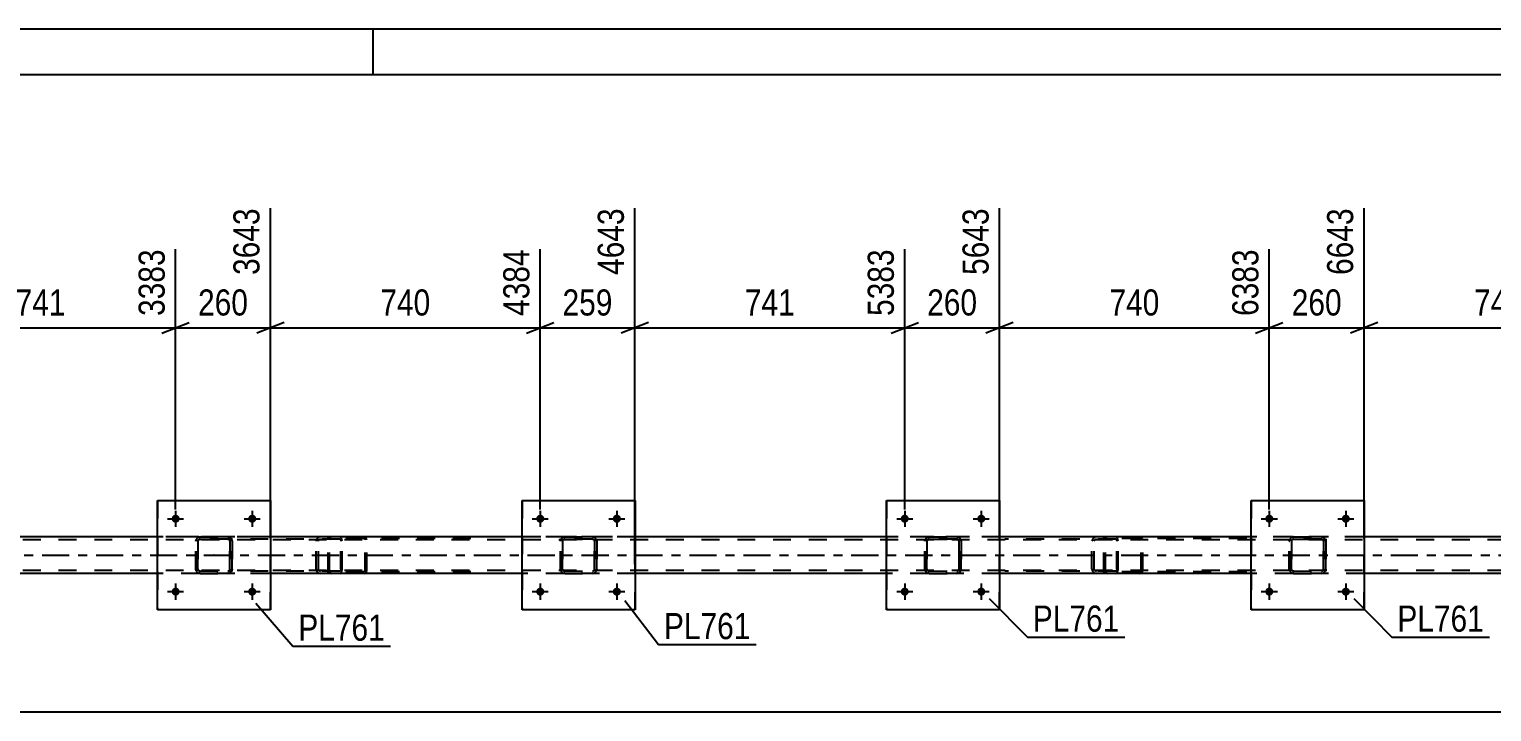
# Model space of a CAD drawing. Header units: millimetres. Extents: x 0 to 841, y 0 to 594.
# Drawn here: x 173.3 to 333.7, y 519.1 to 594 of the extents above; entities that cross this region are included whole.
import ezdxf

# ---------------------------------------------------------------- set-up
doc = ezdxf.new("R2010")
doc.units = ezdxf.units.MM
doc.linetypes.add('DXK_LINE_DOT2', pattern=[3.9198, 1.9599, -1.9599])
doc.linetypes.add('DXK_LINE_DOT3', pattern=[5.9187, 2.979, -0.9799, 0.9799, -0.9799])
doc.styles.add('Arial Narrow', font='ARIALN.TTF', dxfattribs={"height": 0.2})

# ---------------------------------------------------------------- blocks, each defined once
blk = doc.blocks.new('Unknown-318889209-1133')
at = {"color": 5, "linetype": 'Continuous'}
for p, q in [((841, 594), (0, 594)), ((211, 589), (211, 594)), ((836, 589), (5, 589))]:
    blk.add_line(p, q, dxfattribs=at)
blk = doc.blocks.new('Part-318889209-5167 - 4978')
at = {"color": 2, "linetype": 'Continuous'}
for p, q in [((187.32, 530.31), (187.32, 542.31)), ((187.32, 542.31), (187.32, 542.31)), ((187.32, 542.31), (199.72, 542.31)), ((199.72, 542.31), (199.72, 530.31)), ((187.32, 530.31), (187.32, 530.31)), ((199.72, 530.31), (187.32, 530.31))]:
    blk.add_line(p, q, dxfattribs=at)
at = {"color": 7, "linetype": 'DXK_LINE_DOT2'}
for p, q in [((187.32, 542.31), (187.32, 530.31)), ((187.32, 542.31), (187.32, 542.31)), ((199.72, 530.31), (199.72, 542.31)), ((187.32, 530.31), (187.32, 530.31))]:
    blk.add_line(p, q, dxfattribs=at)
blk = doc.blocks.new('Bolt-318889209-5128 - 4978')
at = {"linetype": 'Continuous'}
for points in [[(188.88, 532.31), (188.89, 532.4), (188.92, 532.49), (188.97, 532.57), (189.03, 532.64), (189.1, 532.69), (189.19, 532.73), (189.28, 532.75), (189.37, 532.75), (189.46, 532.73), (189.54, 532.69), (189.62, 532.64), (189.68, 532.57), (189.73, 532.49), (189.75, 532.4), (189.76, 532.31), (189.75, 532.22), (189.73, 532.13), (189.68, 532.05), (189.62, 531.98), (189.54, 531.93), (189.46, 531.89), (189.37, 531.87), (189.28, 531.87), (189.19, 531.89), (189.1, 531.93), (189.03, 531.98), (188.97, 532.05), (188.92, 532.13), (188.89, 532.22)], [(197.28, 532.31), (197.29, 532.4), (197.32, 532.49), (197.37, 532.57), (197.43, 532.64), (197.5, 532.69), (197.59, 532.73), (197.68, 532.75), (197.77, 532.75), (197.86, 532.73), (197.94, 532.69), (198.02, 532.64), (198.08, 532.57), (198.13, 532.49), (198.15, 532.4), (198.16, 532.31), (198.15, 532.22), (198.13, 532.13), (198.08, 532.05), (198.02, 531.98), (197.94, 531.93), (197.86, 531.89), (197.77, 531.87), (197.68, 531.87), (197.59, 531.89), (197.5, 531.93), (197.43, 531.98), (197.37, 532.05), (197.32, 532.13), (197.29, 532.22)]]:
    blk.add_hatch(color=1, dxfattribs=at).paths.add_polyline_path(points)
at = {"color": 1, "linetype": 'Continuous'}
for p, q in [((189.32, 533.19), (189.32, 531.43)), ((197.72, 533.19), (197.72, 531.43)), ((188.44, 532.31), (190.2, 532.31)), ((196.84, 532.31), (198.6, 532.31))]:
    blk.add_line(p, q, dxfattribs=at)
blk = doc.blocks.new('Part-318889209-5000 - 4978')
at = {"color": 7, "linetype": 'DXK_LINE_DOT2'}
for p, q in [((206.07, 538.11), (206.04, 537.99)), ((206.04, 534.63), (206.04, 537.99)), ((206.21, 537.99), (206.23, 538.05)), ((206.21, 534.63), (206.21, 537.99)), ((206.23, 538.05), (206.26, 538.1)), ((206.38, 538.31), (206.25, 538.28)), ((206.26, 538.1), (206.32, 538.14)), ((206.32, 538.14), (206.38, 538.15)), ((221.71, 538.31), (206.38, 538.31)), ((221.71, 538.15), (206.38, 538.15)), ((210.09, 538.28), (209.96, 538.31)), ((209.96, 538.15), (210.03, 538.14)), ((210.03, 538.14), (210.05, 538.12)), ((210.05, 538.12), (210.08, 538.1)), ((210.08, 538.1), (210.12, 538.05)), ((210.12, 538.05), (210.13, 537.99)), ((210.13, 534.63), (210.13, 537.99)), ((210.3, 537.99), (210.27, 538.11)), ((210.3, 534.63), (210.3, 537.99)), ((206.04, 534.63), (206.07, 534.51)), ((206.23, 534.57), (206.21, 534.63)), ((206.26, 534.52), (206.23, 534.57)), ((206.26, 534.52), (206.3, 534.5)), ((206.3, 534.5), (206.32, 534.48)), ((206.32, 534.48), (206.38, 534.47)), ((221.71, 534.47), (206.38, 534.47)), ((210.03, 534.48), (209.96, 534.47)), ((210.08, 534.52), (210.03, 534.48)), ((210.12, 534.57), (210.08, 534.52)), ((210.13, 534.63), (210.12, 534.57)), ((210.27, 534.51), (210.3, 534.63)), ((206.25, 534.33), (206.38, 534.31)), ((221.71, 534.31), (206.38, 534.31)), ((209.96, 534.31), (210.09, 534.33))]:
    blk.add_line(p, q, dxfattribs=at)
for centre, start, end in [((206.37, 537.97), 110.7583, 155.68), ((209.97, 537.97), 24.32, 69.2417), ((206.37, 534.64), 204.32, 249.2417), ((209.97, 534.64), 290.7583, 335.68)]:
    blk.add_arc(centre, 0.331, start, end, dxfattribs=at)
blk = doc.blocks.new('Part-318889209-5011 - 4978')
at = {"color": 7, "linetype": 'DXK_LINE_DOT2'}
for p, q in [((291.2, 538.11), (291.18, 537.99)), ((291.18, 534.63), (291.18, 537.99)), ((291.35, 537.99), (291.36, 538.05)), ((291.35, 534.63), (291.35, 537.99)), ((291.36, 538.05), (291.4, 538.1)), ((291.52, 538.31), (291.39, 538.28)), ((291.4, 538.1), (291.45, 538.14)), ((291.45, 538.14), (291.52, 538.15)), ((306.85, 538.31), (291.52, 538.31)), ((306.85, 538.15), (291.52, 538.15)), ((295.22, 538.28), (295.09, 538.31)), ((295.09, 538.15), (295.16, 538.14)), ((295.16, 538.14), (295.18, 538.12)), ((295.18, 538.12), (295.21, 538.1)), ((295.21, 538.1), (295.25, 538.05)), ((295.25, 538.05), (295.26, 537.99)), ((295.26, 534.63), (295.26, 537.99)), ((295.43, 537.99), (295.41, 538.11)), ((295.43, 534.63), (295.43, 537.99)), ((291.18, 534.63), (291.2, 534.51)), ((291.36, 534.57), (291.35, 534.63)), ((291.4, 534.52), (291.36, 534.57)), ((291.4, 534.52), (291.43, 534.5)), ((291.43, 534.5), (291.45, 534.48)), ((291.45, 534.48), (291.52, 534.47)), ((306.85, 534.47), (291.52, 534.47)), ((295.16, 534.48), (295.09, 534.47)), ((295.21, 534.52), (295.16, 534.48)), ((295.25, 534.57), (295.21, 534.52)), ((295.26, 534.63), (295.25, 534.57)), ((295.41, 534.51), (295.43, 534.63)), ((291.39, 534.33), (291.52, 534.31)), ((306.85, 534.31), (291.52, 534.31)), ((295.09, 534.31), (295.22, 534.33))]:
    blk.add_line(p, q, dxfattribs=at)
for centre, start, end in [((291.51, 537.97), 110.7583, 155.68), ((295.11, 537.97), 24.32, 69.2417), ((291.51, 534.64), 204.32, 249.2417), ((295.11, 534.64), 290.7583, 335.68)]:
    blk.add_arc(centre, 0.331, start, end, dxfattribs=at)
blk = doc.blocks.new('Part-318889209-5012 - 4978')
at = {"color": 7, "linetype": 'DXK_LINE_DOT2'}
for p, q in [((292.45, 538.31), (280.3, 538.31)), ((292.45, 538.07), (280.3, 538.07)), ((289.88, 537.91), (289.86, 537.83)), ((289.86, 534.79), (289.86, 537.83)), ((289.9, 538.01), (289.88, 537.91)), ((290.11, 537.83), (290.13, 537.92)), ((290.11, 534.79), (290.11, 537.83)), ((290.13, 537.92), (290.19, 538)), ((290.36, 538.31), (290.17, 538.27)), ((290.19, 538), (290.27, 538.05)), ((290.27, 538.05), (290.36, 538.07)), ((291.18, 538.07), (291.18, 538.31)), ((292.56, 538.27), (292.45, 538.31)), ((292.45, 538.07), (292.51, 538.05)), ((292.51, 538.05), (292.55, 538)), ((292.55, 538), (292.58, 537.92)), ((292.65, 538.17), (292.56, 538.27)), ((292.58, 537.92), (292.59, 537.83)), ((292.59, 534.79), (292.59, 537.83)), ((292.7, 538.01), (292.65, 538.17)), ((292.73, 537.83), (292.7, 538.01)), ((292.73, 534.79), (292.73, 537.83)), ((292.45, 534.55), (280.3, 534.55)), ((289.86, 534.79), (289.88, 534.7)), ((289.88, 534.7), (289.9, 534.6)), ((290.13, 534.7), (290.11, 534.79)), ((290.19, 534.62), (290.13, 534.7)), ((290.27, 534.57), (290.19, 534.62)), ((290.36, 534.55), (290.27, 534.57)), ((291.18, 534.31), (291.18, 534.55)), ((292.51, 534.57), (292.45, 534.55)), ((292.55, 534.62), (292.51, 534.57)), ((292.58, 534.7), (292.55, 534.62)), ((292.56, 534.34), (292.65, 534.45)), ((292.59, 534.79), (292.58, 534.7)), ((292.65, 534.45), (292.66, 534.48)), ((292.66, 534.48), (292.7, 534.6)), ((292.7, 534.6), (292.73, 534.79)), ((292.45, 534.31), (280.3, 534.31)), ((290.17, 534.34), (290.36, 534.31)), ((292.45, 534.31), (292.56, 534.34))]:
    blk.add_line(p, q, dxfattribs=at)
for centre, start, end in [((290.35, 537.81), 111.1941, 156.1506), ((290.35, 534.8), 203.8494, 248.8059)]:
    blk.add_arc(centre, 0.492, start, end, dxfattribs=at)
blk = doc.blocks.new('Bolt-318889209-5129 - 4978')
at = {"linetype": 'Continuous'}
for points in [[(228.89, 540.31), (228.9, 540.4), (228.93, 540.49), (228.97, 540.57), (229.04, 540.64), (229.11, 540.69), (229.19, 540.73), (229.28, 540.75), (229.38, 540.75), (229.47, 540.73), (229.55, 540.69), (229.62, 540.64), (229.69, 540.57), (229.73, 540.49), (229.76, 540.4), (229.77, 540.31), (229.76, 540.22), (229.73, 540.13), (229.69, 540.05), (229.62, 539.98), (229.55, 539.93), (229.47, 539.89), (229.38, 539.87), (229.28, 539.87), (229.19, 539.89), (229.11, 539.93), (229.04, 539.98), (228.97, 540.05), (228.93, 540.13), (228.9, 540.22)], [(237.29, 540.31), (237.3, 540.4), (237.33, 540.49), (237.37, 540.57), (237.44, 540.64), (237.51, 540.69), (237.59, 540.73), (237.68, 540.75), (237.78, 540.75), (237.87, 540.73), (237.95, 540.69), (238.02, 540.64), (238.09, 540.57), (238.13, 540.49), (238.16, 540.4), (238.17, 540.31), (238.16, 540.22), (238.13, 540.13), (238.09, 540.05), (238.02, 539.98), (237.95, 539.93), (237.87, 539.89), (237.78, 539.87), (237.68, 539.87), (237.59, 539.89), (237.51, 539.93), (237.44, 539.98), (237.37, 540.05), (237.33, 540.13), (237.3, 540.22)]]:
    blk.add_hatch(color=1, dxfattribs=at).paths.add_polyline_path(points)
at = {"color": 1, "linetype": 'Continuous'}
for p, q in [((229.33, 541.19), (229.33, 539.43)), ((237.73, 541.19), (237.73, 539.43)), ((228.45, 540.31), (230.21, 540.31)), ((236.85, 540.31), (238.61, 540.31))]:
    blk.add_line(p, q, dxfattribs=at)
blk = doc.blocks.new('Part-318889209-5013 - 4978')
at = {"color": 7, "linetype": 'DXK_LINE_DOT2'}
for p, q in [((207.32, 538.31), (195.16, 538.31)), ((207.32, 538.07), (195.16, 538.07)), ((204.74, 537.91), (204.73, 537.83)), ((204.73, 534.79), (204.73, 537.83)), ((204.76, 538.01), (204.74, 537.91)), ((204.98, 537.83), (205, 537.92)), ((204.98, 534.79), (204.98, 537.83)), ((205, 537.92), (205.05, 538)), ((205.23, 538.31), (205.04, 538.27)), ((205.05, 538), (205.13, 538.05)), ((205.13, 538.05), (205.23, 538.07)), ((206.04, 538.07), (206.04, 538.31)), ((207.42, 538.27), (207.32, 538.31)), ((207.32, 538.07), (207.37, 538.05)), ((207.37, 538.05), (207.42, 538)), ((207.51, 538.17), (207.42, 538.27)), ((207.42, 538), (207.45, 537.92)), ((207.45, 537.92), (207.46, 537.83)), ((207.46, 534.79), (207.46, 537.83)), ((207.57, 538.01), (207.51, 538.17)), ((207.59, 537.83), (207.57, 538.01)), ((207.59, 534.79), (207.59, 537.83)), ((207.32, 534.55), (195.16, 534.55)), ((204.73, 534.79), (204.74, 534.7)), ((204.74, 534.7), (204.76, 534.6)), ((205, 534.7), (204.98, 534.79)), ((205.05, 534.62), (205, 534.7)), ((205.13, 534.57), (205.05, 534.62)), ((205.23, 534.55), (205.13, 534.57)), ((206.04, 534.31), (206.04, 534.55)), ((207.37, 534.57), (207.32, 534.55)), ((207.42, 534.62), (207.37, 534.57)), ((207.45, 534.7), (207.42, 534.62)), ((207.42, 534.34), (207.51, 534.45)), ((207.46, 534.79), (207.45, 534.7)), ((207.51, 534.45), (207.57, 534.6)), ((207.57, 534.6), (207.59, 534.79)), ((207.32, 534.31), (195.16, 534.31)), ((205.04, 534.34), (205.23, 534.31)), ((207.32, 534.31), (207.42, 534.34))]:
    blk.add_line(p, q, dxfattribs=at)
for centre, start, end in [((205.21, 537.81), 111.1941, 156.1506), ((205.21, 534.8), 203.8494, 248.8059)]:
    blk.add_arc(centre, 0.492, start, end, dxfattribs=at)
blk = doc.blocks.new('Bolt-318889209-5130 - 4978')
at = {"linetype": 'Continuous'}
for points in [[(228.89, 532.31), (228.9, 532.4), (228.93, 532.49), (228.97, 532.57), (229.04, 532.64), (229.11, 532.69), (229.19, 532.73), (229.28, 532.75), (229.38, 532.75), (229.47, 532.73), (229.55, 532.69), (229.62, 532.64), (229.69, 532.57), (229.73, 532.49), (229.76, 532.4), (229.77, 532.31), (229.76, 532.22), (229.73, 532.13), (229.69, 532.05), (229.62, 531.98), (229.55, 531.93), (229.47, 531.89), (229.38, 531.87), (229.28, 531.87), (229.19, 531.89), (229.11, 531.93), (229.04, 531.98), (228.97, 532.05), (228.93, 532.13), (228.9, 532.22)], [(237.29, 532.31), (237.3, 532.4), (237.33, 532.49), (237.37, 532.57), (237.44, 532.64), (237.51, 532.69), (237.59, 532.73), (237.68, 532.75), (237.78, 532.75), (237.87, 532.73), (237.95, 532.69), (238.02, 532.64), (238.09, 532.57), (238.13, 532.49), (238.16, 532.4), (238.17, 532.31), (238.16, 532.22), (238.13, 532.13), (238.09, 532.05), (238.02, 531.98), (237.95, 531.93), (237.87, 531.89), (237.78, 531.87), (237.68, 531.87), (237.59, 531.89), (237.51, 531.93), (237.44, 531.98), (237.37, 532.05), (237.33, 532.13), (237.3, 532.22)]]:
    blk.add_hatch(color=1, dxfattribs=at).paths.add_polyline_path(points)
at = {"color": 1, "linetype": 'Continuous'}
for p, q in [((229.33, 533.19), (229.33, 531.43)), ((237.73, 533.19), (237.73, 531.43)), ((228.45, 532.31), (230.21, 532.31)), ((236.85, 532.31), (238.61, 532.31))]:
    blk.add_line(p, q, dxfattribs=at)
blk = doc.blocks.new('Part-318889209-5025 - 4978')
at = {"color": 7, "linetype": 'DXK_LINE_DOT2'}
for p, q in [((774.25, 537.99), (97.73, 537.99)), ((774.25, 538.31), (107.33, 538.31)), ((199.72, 538.31), (187.32, 538.31)), ((239.73, 538.31), (227.33, 538.31)), ((279.72, 538.31), (267.32, 538.31)), ((319.72, 538.31), (307.32, 538.31)), ((774.25, 534.63), (97.73, 534.63)), ((199.72, 534.31), (187.32, 534.31)), ((239.73, 534.31), (227.33, 534.31)), ((279.72, 534.31), (267.32, 534.31)), ((319.72, 534.31), (307.32, 534.31))]:
    blk.add_line(p, q, dxfattribs=at)
at = {"color": 2, "linetype": 'Continuous'}
for p, q in [((187.32, 538.31), (159.72, 538.31)), ((227.33, 538.31), (199.72, 538.31)), ((267.32, 538.31), (239.73, 538.31)), ((307.32, 538.31), (279.72, 538.31)), ((347.32, 538.31), (319.72, 538.31)), ((187.32, 534.31), (159.72, 534.31)), ((227.33, 534.31), (199.72, 534.31)), ((267.32, 534.31), (239.73, 534.31)), ((307.32, 534.31), (279.72, 534.31)), ((347.32, 534.31), (319.72, 534.31))]:
    blk.add_line(p, q, dxfattribs=at)
at = {"color": 7, "linetype": 'DXK_LINE_DOT3'}
blk.add_line((97.73, 536.31), (774.25, 536.31), dxfattribs=at)
blk = doc.blocks.new('Bolt-318889209-5132 - 4978')
at = {"linetype": 'Continuous'}
for points in [[(268.88, 532.31), (268.89, 532.4), (268.92, 532.49), (268.96, 532.57), (269.02, 532.64), (269.1, 532.69), (269.18, 532.73), (269.27, 532.75), (269.36, 532.75), (269.45, 532.73), (269.54, 532.69), (269.61, 532.64), (269.67, 532.57), (269.72, 532.49), (269.75, 532.4), (269.76, 532.31), (269.75, 532.22), (269.72, 532.13), (269.67, 532.05), (269.61, 531.98), (269.54, 531.93), (269.45, 531.89), (269.36, 531.87), (269.27, 531.87), (269.18, 531.89), (269.1, 531.93), (269.02, 531.98), (268.96, 532.05), (268.92, 532.13), (268.89, 532.22)], [(277.28, 532.31), (277.29, 532.4), (277.32, 532.49), (277.36, 532.57), (277.42, 532.64), (277.5, 532.69), (277.58, 532.73), (277.67, 532.75), (277.76, 532.75), (277.85, 532.73), (277.94, 532.69), (278.01, 532.64), (278.07, 532.57), (278.12, 532.49), (278.15, 532.4), (278.16, 532.31), (278.15, 532.22), (278.12, 532.13), (278.07, 532.05), (278.01, 531.98), (277.94, 531.93), (277.85, 531.89), (277.76, 531.87), (277.67, 531.87), (277.58, 531.89), (277.5, 531.93), (277.42, 531.98), (277.36, 532.05), (277.32, 532.13), (277.29, 532.22)]]:
    blk.add_hatch(color=1, dxfattribs=at).paths.add_polyline_path(points)
at = {"color": 1, "linetype": 'Continuous'}
for p, q in [((269.32, 533.19), (269.32, 531.43)), ((277.72, 533.19), (277.72, 531.43)), ((268.44, 532.31), (270.2, 532.31)), ((276.84, 532.31), (278.6, 532.31))]:
    blk.add_line(p, q, dxfattribs=at)
blk = doc.blocks.new('Bolt-318889209-5127 - 4978')
at = {"linetype": 'Continuous'}
for points in [[(188.88, 540.31), (188.89, 540.4), (188.92, 540.49), (188.97, 540.57), (189.03, 540.64), (189.1, 540.69), (189.19, 540.73), (189.28, 540.75), (189.37, 540.75), (189.46, 540.73), (189.54, 540.69), (189.62, 540.64), (189.68, 540.57), (189.73, 540.49), (189.75, 540.4), (189.76, 540.31), (189.75, 540.22), (189.73, 540.13), (189.68, 540.05), (189.62, 539.98), (189.54, 539.93), (189.46, 539.89), (189.37, 539.87), (189.28, 539.87), (189.19, 539.89), (189.1, 539.93), (189.03, 539.98), (188.97, 540.05), (188.92, 540.13), (188.89, 540.22)], [(197.28, 540.31), (197.29, 540.4), (197.32, 540.49), (197.37, 540.57), (197.43, 540.64), (197.5, 540.69), (197.59, 540.73), (197.68, 540.75), (197.77, 540.75), (197.86, 540.73), (197.94, 540.69), (198.02, 540.64), (198.08, 540.57), (198.13, 540.49), (198.15, 540.4), (198.16, 540.31), (198.15, 540.22), (198.13, 540.13), (198.08, 540.05), (198.02, 539.98), (197.94, 539.93), (197.86, 539.89), (197.77, 539.87), (197.68, 539.87), (197.59, 539.89), (197.5, 539.93), (197.43, 539.98), (197.37, 540.05), (197.32, 540.13), (197.29, 540.22)]]:
    blk.add_hatch(color=1, dxfattribs=at).paths.add_polyline_path(points)
at = {"color": 1, "linetype": 'Continuous'}
for p, q in [((189.32, 541.19), (189.32, 539.43)), ((197.72, 541.19), (197.72, 539.43)), ((188.44, 540.31), (190.2, 540.31)), ((196.84, 540.31), (198.6, 540.31))]:
    blk.add_line(p, q, dxfattribs=at)
blk = doc.blocks.new('Bolt-318889209-5131 - 4978')
at = {"linetype": 'Continuous'}
for points in [[(268.88, 540.31), (268.89, 540.4), (268.92, 540.49), (268.96, 540.57), (269.02, 540.64), (269.1, 540.69), (269.18, 540.73), (269.27, 540.75), (269.36, 540.75), (269.45, 540.73), (269.54, 540.69), (269.61, 540.64), (269.67, 540.57), (269.72, 540.49), (269.75, 540.4), (269.76, 540.31), (269.75, 540.22), (269.72, 540.13), (269.67, 540.05), (269.61, 539.98), (269.54, 539.93), (269.45, 539.89), (269.36, 539.87), (269.27, 539.87), (269.18, 539.89), (269.1, 539.93), (269.02, 539.98), (268.96, 540.05), (268.92, 540.13), (268.89, 540.22)], [(277.28, 540.31), (277.29, 540.4), (277.32, 540.49), (277.36, 540.57), (277.42, 540.64), (277.5, 540.69), (277.58, 540.73), (277.67, 540.75), (277.76, 540.75), (277.85, 540.73), (277.94, 540.69), (278.01, 540.64), (278.07, 540.57), (278.12, 540.49), (278.15, 540.4), (278.16, 540.31), (278.15, 540.22), (278.12, 540.13), (278.07, 540.05), (278.01, 539.98), (277.94, 539.93), (277.85, 539.89), (277.76, 539.87), (277.67, 539.87), (277.58, 539.89), (277.5, 539.93), (277.42, 539.98), (277.36, 540.05), (277.32, 540.13), (277.29, 540.22)]]:
    blk.add_hatch(color=1, dxfattribs=at).paths.add_polyline_path(points)
at = {"color": 1, "linetype": 'Continuous'}
for p, q in [((269.32, 541.19), (269.32, 539.43)), ((277.72, 541.19), (277.72, 539.43)), ((268.44, 540.31), (270.2, 540.31)), ((276.84, 540.31), (278.6, 540.31))]:
    blk.add_line(p, q, dxfattribs=at)
blk = doc.blocks.new('Part-318889209-5168 - 4978')
at = {"color": 7, "linetype": 'DXK_LINE_DOT2'}
for p, q in [((191.52, 537.83), (191.56, 538.01)), ((191.56, 538.01), (191.52, 537.83)), ((191.52, 534.79), (191.52, 537.83)), ((191.52, 537.83), (191.52, 537.83)), ((191.52, 534.79), (191.52, 537.83)), ((191.76, 537.83), (191.78, 537.92)), ((191.78, 537.92), (191.76, 537.83)), ((191.76, 534.79), (191.76, 537.83)), ((191.76, 537.83), (191.76, 537.83)), ((191.76, 537.83), (191.76, 534.79)), ((191.78, 537.92), (191.83, 538)), ((191.83, 538), (191.78, 537.92)), ((191.82, 538.27), (192, 538.31)), ((192, 538.31), (191.82, 538.27)), ((191.83, 538), (191.91, 538.05)), ((191.91, 538.05), (191.83, 538)), ((191.91, 538.05), (192, 538.07)), ((192, 538.07), (191.91, 538.05)), ((192, 538.31), (195.04, 538.31)), ((192, 538.31), (192, 538.31)), ((192, 538.31), (195.04, 538.31)), ((192, 538.07), (195.04, 538.07)), ((192, 538.07), (192, 538.07)), ((195.04, 538.07), (192, 538.07)), ((195.04, 538.31), (195.04, 538.31)), ((195.04, 538.31), (195.22, 538.27)), ((195.23, 538.27), (195.04, 538.31)), ((195.04, 538.07), (195.04, 538.07)), ((195.04, 538.07), (195.14, 538.05)), ((195.13, 538.05), (195.04, 538.07)), ((195.13, 538.05), (195.14, 538.05)), ((195.21, 538), (195.13, 538.05)), ((195.14, 538.05), (195.21, 538)), ((195.21, 538), (195.27, 537.92)), ((195.26, 537.92), (195.21, 538)), ((195.28, 537.83), (195.26, 537.92)), ((195.27, 537.92), (195.28, 537.83)), ((195.28, 534.79), (195.28, 537.83)), ((195.28, 537.83), (195.28, 537.83)), ((195.28, 537.83), (195.28, 534.79)), ((195.48, 538.01), (195.52, 537.83)), ((195.52, 537.83), (195.49, 538.01)), ((195.52, 534.79), (195.52, 537.83)), ((195.52, 537.83), (195.52, 537.83)), ((195.52, 537.83), (195.52, 534.79)), ((191.52, 534.79), (191.52, 534.79)), ((191.56, 534.6), (191.52, 534.79)), ((191.52, 534.79), (191.56, 534.6)), ((191.76, 534.79), (191.76, 534.79)), ((191.78, 534.7), (191.76, 534.79)), ((191.76, 534.79), (191.78, 534.7)), ((191.83, 534.62), (191.78, 534.7)), ((191.78, 534.7), (191.83, 534.62)), ((191.91, 534.57), (191.83, 534.62)), ((191.83, 534.62), (191.91, 534.57)), ((192, 534.55), (191.91, 534.57)), ((191.91, 534.57), (192, 534.55)), ((192, 534.55), (195.04, 534.55)), ((192, 534.55), (192, 534.55)), ((192, 534.55), (195.04, 534.55)), ((195.14, 534.57), (195.04, 534.55)), ((195.04, 534.55), (195.13, 534.57)), ((195.04, 534.55), (195.04, 534.55)), ((195.13, 534.57), (195.21, 534.62)), ((195.21, 534.62), (195.14, 534.57)), ((195.27, 534.7), (195.21, 534.62)), ((195.21, 534.62), (195.26, 534.7)), ((195.26, 534.7), (195.28, 534.79)), ((195.28, 534.79), (195.27, 534.7)), ((195.28, 534.79), (195.28, 534.79)), ((195.52, 534.79), (195.48, 534.6)), ((195.49, 534.6), (195.52, 534.79)), ((195.52, 534.79), (195.52, 534.79)), ((191.82, 534.34), (191.82, 534.34)), ((192, 534.31), (191.82, 534.34)), ((191.82, 534.34), (192, 534.31)), ((192, 534.31), (195.04, 534.31)), ((192, 534.31), (192, 534.31)), ((192, 534.31), (195.04, 534.31)), ((195.22, 534.34), (195.04, 534.31)), ((195.04, 534.31), (195.23, 534.34)), ((195.04, 534.31), (195.04, 534.31))]:
    blk.add_line(p, q, dxfattribs=at)
at = {"color": 7, "linetype": 'DXK_LINE_DOT3'}
blk.add_line((193.53, 536.31), (193.52, 536.31), dxfattribs=at)
at = {"color": 7, "linetype": 'DXK_LINE_DOT2'}
for centre, start, end in [((192, 537.83), 112.5, 157.5), ((192, 537.83), 112.5, 157.5), ((195.04, 537.83), 22.5, 67.5), ((195.04, 537.83), 22.5, 67.5), ((192, 534.79), 202.5, 247.5), ((192, 534.79), 202.5, 247.5), ((195.04, 534.79), 292.5, 337.5), ((195.04, 534.79), 292.5, 337.5)]:
    blk.add_arc(centre, 0.48, start, end, dxfattribs=at)
blk = doc.blocks.new('Part-318889209-5173 - 4978')
at = {"color": 2, "linetype": 'Continuous'}
for p, q in [((227.33, 530.31), (227.33, 542.31)), ((227.33, 542.31), (227.33, 542.31)), ((227.33, 542.31), (239.73, 542.31)), ((239.73, 542.31), (239.73, 530.31)), ((227.33, 530.31), (227.33, 530.31)), ((239.73, 530.31), (227.33, 530.31))]:
    blk.add_line(p, q, dxfattribs=at)
at = {"color": 7, "linetype": 'DXK_LINE_DOT2'}
for p, q in [((227.33, 542.31), (227.33, 530.31)), ((227.33, 542.31), (227.33, 542.31)), ((239.73, 530.31), (239.73, 542.31)), ((227.33, 530.31), (227.33, 530.31))]:
    blk.add_line(p, q, dxfattribs=at)
blk = doc.blocks.new('Part-318889209-5174 - 4978')
at = {"color": 7, "linetype": 'DXK_LINE_DOT2'}
for p, q in [((231.53, 537.83), (231.56, 538.01)), ((231.57, 538.01), (231.53, 537.83)), ((231.53, 534.79), (231.53, 537.83)), ((231.53, 537.83), (231.53, 537.83)), ((231.53, 534.79), (231.53, 537.83)), ((231.77, 537.83), (231.79, 537.92)), ((231.78, 537.92), (231.77, 537.83)), ((231.77, 534.79), (231.77, 537.83)), ((231.77, 537.83), (231.77, 537.83)), ((231.77, 537.83), (231.77, 534.79)), ((231.84, 538), (231.78, 537.92)), ((231.79, 537.92), (231.84, 538)), ((231.82, 538.27), (232.01, 538.31)), ((232.01, 538.31), (231.83, 538.27)), ((231.84, 538), (231.92, 538.05)), ((231.91, 538.05), (231.84, 538)), ((232.01, 538.07), (231.91, 538.05)), ((231.92, 538.05), (232.01, 538.07)), ((232.01, 538.31), (235.05, 538.31)), ((232.01, 538.31), (232.01, 538.31)), ((232.01, 538.31), (235.05, 538.31)), ((232.01, 538.07), (235.05, 538.07)), ((232.01, 538.07), (232.01, 538.07)), ((235.05, 538.07), (232.01, 538.07)), ((235.05, 538.31), (235.05, 538.31)), ((235.05, 538.31), (235.23, 538.27)), ((235.23, 538.27), (235.05, 538.31)), ((235.05, 538.07), (235.05, 538.07)), ((235.05, 538.07), (235.14, 538.05)), ((235.14, 538.05), (235.05, 538.07)), ((235.14, 538.05), (235.14, 538.05)), ((235.14, 538.05), (235.22, 538)), ((235.21, 538), (235.14, 538.05)), ((235.27, 537.92), (235.21, 538)), ((235.22, 538), (235.27, 537.92)), ((235.27, 537.92), (235.29, 537.83)), ((235.29, 537.83), (235.27, 537.92)), ((235.29, 534.79), (235.29, 537.83)), ((235.29, 537.83), (235.29, 537.83)), ((235.29, 537.83), (235.29, 534.79)), ((235.49, 538.01), (235.53, 537.83)), ((235.53, 537.83), (235.49, 538.01)), ((235.53, 534.79), (235.53, 537.83)), ((235.53, 537.83), (235.53, 537.83)), ((235.53, 537.83), (235.53, 534.79)), ((231.53, 534.79), (231.53, 534.79)), ((231.56, 534.6), (231.53, 534.79)), ((231.53, 534.79), (231.57, 534.6)), ((231.77, 534.79), (231.77, 534.79)), ((231.79, 534.7), (231.77, 534.79)), ((231.77, 534.79), (231.78, 534.7)), ((231.78, 534.7), (231.84, 534.62)), ((231.84, 534.62), (231.79, 534.7)), ((231.92, 534.57), (231.84, 534.62)), ((231.84, 534.62), (231.91, 534.57)), ((231.91, 534.57), (232.01, 534.55)), ((232.01, 534.55), (231.92, 534.57)), ((232.01, 534.55), (235.05, 534.55)), ((232.01, 534.55), (232.01, 534.55)), ((232.01, 534.55), (235.05, 534.55)), ((235.14, 534.57), (235.05, 534.55)), ((235.05, 534.55), (235.14, 534.57)), ((235.05, 534.55), (235.05, 534.55)), ((235.22, 534.62), (235.14, 534.57)), ((235.14, 534.57), (235.21, 534.62)), ((235.21, 534.62), (235.27, 534.7)), ((235.27, 534.7), (235.22, 534.62)), ((235.29, 534.79), (235.27, 534.7)), ((235.27, 534.7), (235.29, 534.79)), ((235.29, 534.79), (235.29, 534.79)), ((235.53, 534.79), (235.49, 534.6)), ((235.49, 534.6), (235.53, 534.79)), ((235.53, 534.79), (235.53, 534.79)), ((231.82, 534.34), (231.83, 534.34)), ((232.01, 534.31), (231.82, 534.34)), ((231.83, 534.34), (232.01, 534.31)), ((232.01, 534.31), (235.05, 534.31)), ((232.01, 534.31), (232.01, 534.31)), ((232.01, 534.31), (235.05, 534.31)), ((235.23, 534.34), (235.05, 534.31)), ((235.05, 534.31), (235.23, 534.34)), ((235.05, 534.31), (235.05, 534.31))]:
    blk.add_line(p, q, dxfattribs=at)
at = {"color": 7, "linetype": 'DXK_LINE_DOT3'}
blk.add_line((233.53, 536.31), (233.52, 536.31), dxfattribs=at)
at = {"color": 7, "linetype": 'DXK_LINE_DOT2'}
for centre, start, end in [((232.01, 537.83), 112.5, 157.5), ((232.01, 537.83), 112.5, 157.5), ((235.05, 537.83), 22.5, 67.5), ((235.05, 537.83), 22.5, 67.5), ((232.01, 534.79), 202.5, 247.5), ((232.01, 534.79), 202.5, 247.5), ((235.05, 534.79), 292.5, 337.5), ((235.05, 534.79), 292.5, 337.5)]:
    blk.add_arc(centre, 0.48, start, end, dxfattribs=at)
blk = doc.blocks.new('Part-318889209-5179 - 4978')
at = {"color": 2, "linetype": 'Continuous'}
for p, q in [((267.32, 530.31), (267.32, 542.31)), ((267.32, 542.31), (267.32, 542.31)), ((267.32, 542.31), (279.72, 542.31)), ((279.72, 542.31), (279.72, 530.31)), ((267.32, 530.31), (267.32, 530.31)), ((279.72, 530.31), (267.32, 530.31))]:
    blk.add_line(p, q, dxfattribs=at)
at = {"color": 7, "linetype": 'DXK_LINE_DOT2'}
for p, q in [((267.32, 542.31), (267.32, 530.31)), ((267.32, 542.31), (267.32, 542.31)), ((279.72, 530.31), (279.72, 542.31)), ((267.32, 530.31), (267.32, 530.31))]:
    blk.add_line(p, q, dxfattribs=at)
blk = doc.blocks.new('Part-318889209-5180 - 4978')
at = {"color": 7, "linetype": 'DXK_LINE_DOT2'}
for p, q in [((271.51, 537.83), (271.55, 538.01)), ((271.51, 537.83), (271.52, 537.83)), ((271.51, 534.79), (271.51, 537.83)), ((271.56, 538.01), (271.52, 537.83)), ((271.52, 534.79), (271.52, 537.83)), ((271.77, 537.92), (271.75, 537.83)), ((271.76, 537.83), (271.75, 537.83)), ((271.75, 537.83), (271.75, 534.79)), ((271.76, 537.83), (271.78, 537.92)), ((271.76, 534.79), (271.76, 537.83)), ((271.82, 538), (271.77, 537.92)), ((271.78, 537.92), (271.83, 538)), ((271.81, 538.27), (271.99, 538.31)), ((272, 538.31), (271.81, 538.27)), ((271.9, 538.05), (271.82, 538)), ((271.83, 538), (271.91, 538.05)), ((271.99, 538.07), (271.9, 538.05)), ((271.91, 538.05), (272, 538.07)), ((272, 538.31), (271.99, 538.31)), ((271.99, 538.31), (275.03, 538.31)), ((271.99, 538.07), (272, 538.07)), ((275.03, 538.07), (271.99, 538.07)), ((272, 538.31), (275.04, 538.31)), ((272, 538.07), (275.04, 538.07)), ((275.03, 538.31), (275.04, 538.31)), ((275.03, 538.31), (275.22, 538.27)), ((275.04, 538.07), (275.03, 538.07)), ((275.13, 538.05), (275.03, 538.07)), ((275.22, 538.27), (275.04, 538.31)), ((275.04, 538.07), (275.13, 538.05)), ((275.13, 538.05), (275.13, 538.05)), ((275.13, 538.05), (275.21, 538)), ((275.2, 538), (275.13, 538.05)), ((275.26, 537.92), (275.2, 538)), ((275.21, 538), (275.26, 537.92)), ((275.26, 537.92), (275.28, 537.83)), ((275.27, 537.83), (275.26, 537.92)), ((275.28, 537.83), (275.27, 537.83)), ((275.27, 537.83), (275.27, 534.79)), ((275.28, 534.79), (275.28, 537.83)), ((275.48, 538.01), (275.51, 537.83)), ((275.52, 537.83), (275.48, 538.01)), ((275.52, 537.83), (275.51, 537.83)), ((275.51, 537.83), (275.51, 534.79)), ((275.52, 534.79), (275.52, 537.83)), ((271.52, 534.79), (271.51, 534.79)), ((271.55, 534.6), (271.51, 534.79)), ((271.52, 534.79), (271.56, 534.6)), ((271.75, 534.79), (271.76, 534.79)), ((271.75, 534.79), (271.77, 534.7)), ((271.78, 534.7), (271.76, 534.79)), ((271.77, 534.7), (271.82, 534.62)), ((271.83, 534.62), (271.78, 534.7)), ((271.82, 534.62), (271.9, 534.57)), ((271.91, 534.57), (271.83, 534.62)), ((271.9, 534.57), (271.99, 534.55)), ((272, 534.55), (271.91, 534.57)), ((272, 534.55), (271.99, 534.55)), ((271.99, 534.55), (275.03, 534.55)), ((272, 534.55), (275.04, 534.55)), ((275.03, 534.55), (275.13, 534.57)), ((275.03, 534.55), (275.04, 534.55)), ((275.13, 534.57), (275.04, 534.55)), ((275.21, 534.62), (275.13, 534.57)), ((275.13, 534.57), (275.2, 534.62)), ((275.2, 534.62), (275.26, 534.7)), ((275.26, 534.7), (275.21, 534.62)), ((275.28, 534.79), (275.26, 534.7)), ((275.26, 534.7), (275.27, 534.79)), ((275.27, 534.79), (275.28, 534.79)), ((275.51, 534.79), (275.48, 534.6)), ((275.48, 534.6), (275.52, 534.79)), ((275.51, 534.79), (275.52, 534.79)), ((271.81, 534.34), (271.81, 534.34)), ((271.99, 534.31), (271.81, 534.34)), ((271.81, 534.34), (272, 534.31)), ((272, 534.31), (271.99, 534.31)), ((271.99, 534.31), (275.03, 534.31)), ((272, 534.31), (275.04, 534.31)), ((275.22, 534.34), (275.03, 534.31)), ((275.03, 534.31), (275.04, 534.31)), ((275.04, 534.31), (275.22, 534.34))]:
    blk.add_line(p, q, dxfattribs=at)
at = {"color": 7, "linetype": 'DXK_LINE_DOT3'}
blk.add_line((273.52, 536.31), (273.51, 536.31), dxfattribs=at)
at = {"color": 7, "linetype": 'DXK_LINE_DOT2'}
for centre, start, end in [((271.99, 537.83), 112.5, 157.5), ((272, 537.83), 112.5, 157.5), ((275.03, 537.83), 22.5, 67.5), ((275.04, 537.83), 22.5, 67.5), ((271.99, 534.79), 202.5, 247.5), ((272, 534.79), 202.5, 247.5), ((275.03, 534.79), 292.5, 337.5), ((275.04, 534.79), 292.5, 337.5)]:
    blk.add_arc(centre, 0.48, start, end, dxfattribs=at)
blk = doc.blocks.new('Part-318889209-5258 - 4978')
at = {"color": 7, "linetype": 'DXK_LINE_DOT2'}
for p, q in [((311.51, 537.83), (311.55, 538.01)), ((311.51, 537.83), (311.52, 537.83)), ((311.51, 534.79), (311.51, 537.83)), ((311.56, 538.01), (311.52, 537.83)), ((311.52, 534.79), (311.52, 537.83)), ((311.77, 537.92), (311.75, 537.83)), ((311.76, 537.83), (311.75, 537.83)), ((311.75, 537.83), (311.75, 534.79)), ((311.76, 537.83), (311.78, 537.92)), ((311.76, 534.79), (311.76, 537.83)), ((311.82, 538), (311.77, 537.92)), ((311.78, 537.92), (311.83, 538)), ((311.81, 538.27), (311.99, 538.31)), ((312, 538.31), (311.81, 538.27)), ((311.9, 538.05), (311.82, 538)), ((311.83, 538), (311.91, 538.05)), ((311.99, 538.07), (311.9, 538.05)), ((311.91, 538.05), (312, 538.07)), ((312, 538.31), (311.99, 538.31)), ((311.99, 538.31), (315.03, 538.31)), ((311.99, 538.07), (312, 538.07)), ((315.03, 538.07), (311.99, 538.07)), ((312, 538.31), (315.04, 538.31)), ((312, 538.07), (315.04, 538.07)), ((315.03, 538.31), (315.04, 538.31)), ((315.03, 538.31), (315.22, 538.27)), ((315.04, 538.07), (315.03, 538.07)), ((315.13, 538.05), (315.03, 538.07)), ((315.22, 538.27), (315.04, 538.31)), ((315.04, 538.07), (315.13, 538.05)), ((315.13, 538.05), (315.13, 538.05)), ((315.13, 538.05), (315.21, 538)), ((315.2, 538), (315.13, 538.05)), ((315.26, 537.92), (315.2, 538)), ((315.21, 538), (315.26, 537.92)), ((315.26, 537.92), (315.28, 537.83)), ((315.27, 537.83), (315.26, 537.92)), ((315.28, 537.83), (315.27, 537.83)), ((315.27, 537.83), (315.27, 534.79)), ((315.28, 534.79), (315.28, 537.83)), ((315.48, 538.01), (315.51, 537.83)), ((315.52, 537.83), (315.48, 538.01)), ((315.52, 537.83), (315.51, 537.83)), ((315.51, 537.83), (315.51, 534.79)), ((315.52, 534.79), (315.52, 537.83)), ((311.52, 534.79), (311.51, 534.79)), ((311.55, 534.6), (311.51, 534.79)), ((311.52, 534.79), (311.56, 534.6)), ((311.75, 534.79), (311.76, 534.79)), ((311.75, 534.79), (311.77, 534.7)), ((311.78, 534.7), (311.76, 534.79)), ((311.77, 534.7), (311.82, 534.62)), ((311.83, 534.62), (311.78, 534.7)), ((311.82, 534.62), (311.9, 534.57)), ((311.91, 534.57), (311.83, 534.62)), ((311.9, 534.57), (311.99, 534.55)), ((312, 534.55), (311.91, 534.57)), ((312, 534.55), (311.99, 534.55)), ((311.99, 534.55), (315.03, 534.55)), ((312, 534.55), (315.04, 534.55)), ((315.03, 534.55), (315.13, 534.57)), ((315.03, 534.55), (315.04, 534.55)), ((315.13, 534.57), (315.04, 534.55)), ((315.21, 534.62), (315.13, 534.57)), ((315.13, 534.57), (315.2, 534.62)), ((315.2, 534.62), (315.26, 534.7)), ((315.26, 534.7), (315.21, 534.62)), ((315.28, 534.79), (315.26, 534.7)), ((315.26, 534.7), (315.27, 534.79)), ((315.27, 534.79), (315.28, 534.79)), ((315.51, 534.79), (315.48, 534.6)), ((315.48, 534.6), (315.52, 534.79)), ((315.51, 534.79), (315.52, 534.79)), ((311.81, 534.34), (311.81, 534.34)), ((311.99, 534.31), (311.81, 534.34)), ((311.81, 534.34), (312, 534.31)), ((312, 534.31), (311.99, 534.31)), ((311.99, 534.31), (315.03, 534.31)), ((312, 534.31), (315.04, 534.31)), ((315.22, 534.34), (315.03, 534.31)), ((315.03, 534.31), (315.04, 534.31)), ((315.04, 534.31), (315.22, 534.34))]:
    blk.add_line(p, q, dxfattribs=at)
at = {"color": 7, "linetype": 'DXK_LINE_DOT3'}
blk.add_line((313.52, 536.31), (313.51, 536.31), dxfattribs=at)
at = {"color": 7, "linetype": 'DXK_LINE_DOT2'}
for centre, start, end in [((311.99, 537.83), 112.5, 157.5), ((312, 537.83), 112.5, 157.5), ((315.03, 537.83), 22.5, 67.5), ((315.04, 537.83), 22.5, 67.5), ((311.99, 534.79), 202.5, 247.5), ((312, 534.79), 202.5, 247.5), ((315.03, 534.79), 292.5, 337.5), ((315.04, 534.79), 292.5, 337.5)]:
    blk.add_arc(centre, 0.48, start, end, dxfattribs=at)
blk = doc.blocks.new('Part-318889209-5263 - 4978')
at = {"color": 2, "linetype": 'Continuous'}
for p, q in [((307.32, 530.31), (307.32, 542.31)), ((307.32, 542.31), (307.32, 542.31)), ((307.32, 542.31), (319.72, 542.31)), ((319.72, 542.31), (319.72, 530.31)), ((307.32, 530.31), (307.32, 530.31)), ((319.72, 530.31), (307.32, 530.31))]:
    blk.add_line(p, q, dxfattribs=at)
at = {"color": 7, "linetype": 'DXK_LINE_DOT2'}
for p, q in [((307.32, 542.31), (307.32, 530.31)), ((307.32, 542.31), (307.32, 542.31)), ((319.72, 530.31), (319.72, 542.31)), ((307.32, 530.31), (307.32, 530.31))]:
    blk.add_line(p, q, dxfattribs=at)
blk = doc.blocks.new('Bolt-318889209-5264 - 4978')
at = {"linetype": 'Continuous'}
for points in [[(308.88, 532.31), (308.89, 532.4), (308.92, 532.49), (308.96, 532.57), (309.02, 532.64), (309.1, 532.69), (309.18, 532.73), (309.27, 532.75), (309.36, 532.75), (309.45, 532.73), (309.54, 532.69), (309.61, 532.64), (309.67, 532.57), (309.72, 532.49), (309.75, 532.4), (309.76, 532.31), (309.75, 532.22), (309.72, 532.13), (309.67, 532.05), (309.61, 531.98), (309.54, 531.93), (309.45, 531.89), (309.36, 531.87), (309.27, 531.87), (309.18, 531.89), (309.1, 531.93), (309.02, 531.98), (308.96, 532.05), (308.92, 532.13), (308.89, 532.22)], [(317.28, 532.31), (317.29, 532.4), (317.32, 532.49), (317.36, 532.57), (317.42, 532.64), (317.5, 532.69), (317.58, 532.73), (317.67, 532.75), (317.76, 532.75), (317.85, 532.73), (317.94, 532.69), (318.01, 532.64), (318.07, 532.57), (318.12, 532.49), (318.15, 532.4), (318.16, 532.31), (318.15, 532.22), (318.12, 532.13), (318.07, 532.05), (318.01, 531.98), (317.94, 531.93), (317.85, 531.89), (317.76, 531.87), (317.67, 531.87), (317.58, 531.89), (317.5, 531.93), (317.42, 531.98), (317.36, 532.05), (317.32, 532.13), (317.29, 532.22)]]:
    blk.add_hatch(color=1, dxfattribs=at).paths.add_polyline_path(points)
at = {"color": 1, "linetype": 'Continuous'}
for p, q in [((309.32, 533.19), (309.32, 531.43)), ((317.72, 533.19), (317.72, 531.43)), ((308.44, 532.31), (310.2, 532.31)), ((316.84, 532.31), (318.6, 532.31))]:
    blk.add_line(p, q, dxfattribs=at)
blk = doc.blocks.new('Bolt-318889209-5265 - 4978')
at = {"linetype": 'Continuous'}
for points in [[(308.88, 540.31), (308.89, 540.4), (308.92, 540.49), (308.96, 540.57), (309.02, 540.64), (309.1, 540.69), (309.18, 540.73), (309.27, 540.75), (309.36, 540.75), (309.45, 540.73), (309.54, 540.69), (309.61, 540.64), (309.67, 540.57), (309.72, 540.49), (309.75, 540.4), (309.76, 540.31), (309.75, 540.22), (309.72, 540.13), (309.67, 540.05), (309.61, 539.98), (309.54, 539.93), (309.45, 539.89), (309.36, 539.87), (309.27, 539.87), (309.18, 539.89), (309.1, 539.93), (309.02, 539.98), (308.96, 540.05), (308.92, 540.13), (308.89, 540.22)], [(317.28, 540.31), (317.29, 540.4), (317.32, 540.49), (317.36, 540.57), (317.42, 540.64), (317.5, 540.69), (317.58, 540.73), (317.67, 540.75), (317.76, 540.75), (317.85, 540.73), (317.94, 540.69), (318.01, 540.64), (318.07, 540.57), (318.12, 540.49), (318.15, 540.4), (318.16, 540.31), (318.15, 540.22), (318.12, 540.13), (318.07, 540.05), (318.01, 539.98), (317.94, 539.93), (317.85, 539.89), (317.76, 539.87), (317.67, 539.87), (317.58, 539.89), (317.5, 539.93), (317.42, 539.98), (317.36, 540.05), (317.32, 540.13), (317.29, 540.22)]]:
    blk.add_hatch(color=1, dxfattribs=at).paths.add_polyline_path(points)
at = {"color": 1, "linetype": 'Continuous'}
for p, q in [((309.32, 541.19), (309.32, 539.43)), ((317.72, 541.19), (317.72, 539.43)), ((308.44, 540.31), (310.2, 540.31)), ((316.84, 540.31), (318.6, 540.31))]:
    blk.add_line(p, q, dxfattribs=at)
blk = doc.blocks.new('StraightDimension-318889209-17985 - 4978')
at = {"color": 7, "linetype": 'Continuous'}
for p, q in [((239.7, 535.31), (239.7, 574.36)), ((269.32, 541.31), (269.32, 569.86)), ((241.2, 561.85), (238.2, 560.65)), ((267.82, 560.65), (270.82, 561.85)), ((239.7, 561.25), (269.32, 561.25))]:
    blk.add_line(p, q, dxfattribs=at)
at = {"color": 0, "linetype": 'Continuous'}
blk.add_wipeout([(268.72, 570.46), (264.52, 570.46), (264.52, 561.95), (268.72, 561.95)], dxfattribs=at)
at = {"color": 0}
blk.add_wipeout([(257.85, 562), (257.85, 566.2), (251.17, 566.2), (251.17, 562)], dxfattribs=at)
at = {"color": 3, "linetype": 'Continuous', "style": 'Arial Narrow'}
blk.add_text('5383', height=2.863, rotation=90.0002, dxfattribs=at).set_placement((268.12, 562.55))
at = {"color": 3, "style": 'Arial Narrow'}
blk.add_text('741', height=2.863, dxfattribs=at).set_placement((251.77, 562.6))
blk = doc.blocks.new('StraightDimension-318889209-17982 - 4978')
at = {"color": 7, "linetype": 'Continuous'}
for p, q in [((319.72, 539.31), (319.72, 574.36)), ((309.32, 541.31), (309.32, 569.86)), ((307.82, 560.65), (310.82, 561.85)), ((321.22, 561.85), (318.22, 560.65)), ((309.32, 561.25), (319.72, 561.25))]:
    blk.add_line(p, q, dxfattribs=at)
at = {"color": 0}
blk.add_wipeout([(317.86, 562), (317.86, 566.2), (311.18, 566.2), (311.18, 562)], dxfattribs=at)
at = {"color": 3, "style": 'Arial Narrow'}
blk.add_text('260', height=2.863, dxfattribs=at).set_placement((311.78, 562.6))
at = {"color": 0, "linetype": 'Continuous'}
blk.add_wipeout([(319.12, 574.96), (314.92, 574.96), (314.92, 566.45), (319.12, 566.45)], dxfattribs=at)
at = {"color": 3, "linetype": 'Continuous', "style": 'Arial Narrow'}
blk.add_text('6643', height=2.863, rotation=90.0002, dxfattribs=at).set_placement((318.52, 567.05))
blk = doc.blocks.new('StraightDimension-318889209-17984 - 4978')
at = {"color": 7, "linetype": 'Continuous'}
for p, q in [((279.72, 539.31), (279.72, 574.36)), ((269.32, 541.31), (269.32, 569.86)), ((267.82, 560.65), (270.82, 561.85)), ((281.22, 561.85), (278.22, 560.65)), ((269.32, 561.25), (279.72, 561.25))]:
    blk.add_line(p, q, dxfattribs=at)
at = {"color": 0}
blk.add_wipeout([(277.86, 562), (277.86, 566.2), (271.18, 566.2), (271.18, 562)], dxfattribs=at)
at = {"color": 3, "style": 'Arial Narrow'}
blk.add_text('260', height=2.863, dxfattribs=at).set_placement((271.78, 562.6))
at = {"color": 0, "linetype": 'Continuous'}
blk.add_wipeout([(279.12, 574.96), (274.92, 574.96), (274.92, 566.45), (279.12, 566.45)], dxfattribs=at)
at = {"color": 3, "linetype": 'Continuous', "style": 'Arial Narrow'}
blk.add_text('5643', height=2.863, rotation=90.0002, dxfattribs=at).set_placement((278.52, 567.05))
blk = doc.blocks.new('StraightDimension-318889209-6029 - 4978')
at = {"color": 7, "linetype": 'Continuous'}
blk.add_line((62.29, 519.14), (719.12, 519.14), dxfattribs=at)
blk = doc.blocks.new('StraightDimension-318889209-17981 - 4978')
at = {"color": 7, "linetype": 'Continuous'}
for p, q in [((319.72, 539.31), (319.72, 574.36)), ((349.32, 541.31), (349.32, 569.86)), ((321.22, 561.85), (318.22, 560.65)), ((347.82, 560.65), (350.82, 561.85)), ((319.72, 561.25), (349.32, 561.25))]:
    blk.add_line(p, q, dxfattribs=at)
at = {"color": 0, "linetype": 'Continuous'}
blk.add_wipeout([(348.72, 570.46), (344.52, 570.46), (344.52, 561.95), (348.72, 561.95)], dxfattribs=at)
at = {"color": 0}
blk.add_wipeout([(337.86, 562), (337.86, 566.2), (331.18, 566.2), (331.18, 562)], dxfattribs=at)
at = {"color": 3, "linetype": 'Continuous', "style": 'Arial Narrow'}
blk.add_text('7383', height=2.863, rotation=90.0002, dxfattribs=at).set_placement((348.12, 562.55))
at = {"color": 3, "style": 'Arial Narrow'}
blk.add_text('740', height=2.863, dxfattribs=at).set_placement((331.78, 562.6))
blk = doc.blocks.new('StraightDimension-318889209-17983 - 4978')
at = {"color": 7, "linetype": 'Continuous'}
for p, q in [((279.72, 539.31), (279.72, 574.36)), ((309.32, 541.31), (309.32, 569.86)), ((281.22, 561.85), (278.22, 560.65)), ((307.82, 560.65), (310.82, 561.85)), ((279.72, 561.25), (309.32, 561.25))]:
    blk.add_line(p, q, dxfattribs=at)
at = {"color": 0, "linetype": 'Continuous'}
blk.add_wipeout([(308.72, 570.46), (304.52, 570.46), (304.52, 561.95), (308.72, 561.95)], dxfattribs=at)
at = {"color": 0}
blk.add_wipeout([(297.86, 562), (297.86, 566.2), (291.18, 566.2), (291.18, 562)], dxfattribs=at)
at = {"color": 3, "linetype": 'Continuous', "style": 'Arial Narrow'}
blk.add_text('6383', height=2.863, rotation=90.0002, dxfattribs=at).set_placement((308.12, 562.55))
at = {"color": 3, "style": 'Arial Narrow'}
blk.add_text('740', height=2.863, dxfattribs=at).set_placement((291.78, 562.6))
blk = doc.blocks.new('StraightDimension-318889209-17986 - 4978')
at = {"color": 7, "linetype": 'Continuous'}
for p, q in [((239.7, 535.31), (239.7, 574.36)), ((229.33, 541.31), (229.33, 569.86)), ((227.83, 560.65), (230.83, 561.85)), ((241.2, 561.85), (238.2, 560.65)), ((229.33, 561.25), (239.7, 561.25))]:
    blk.add_line(p, q, dxfattribs=at)
at = {"color": 0}
blk.add_wipeout([(237.86, 562), (237.86, 566.2), (231.17, 566.2), (231.17, 562)], dxfattribs=at)
at = {"color": 3, "style": 'Arial Narrow'}
blk.add_text('259', height=2.863, dxfattribs=at).set_placement((231.77, 562.6))
at = {"color": 0, "linetype": 'Continuous'}
blk.add_wipeout([(239.1, 574.96), (234.9, 574.96), (234.9, 566.45), (239.1, 566.45)], dxfattribs=at)
at = {"color": 3, "linetype": 'Continuous', "style": 'Arial Narrow'}
blk.add_text('4643', height=2.863, rotation=90.0002, dxfattribs=at).set_placement((238.5, 567.05))
blk = doc.blocks.new('StraightDimension-318889209-17987 - 4978')
at = {"color": 7, "linetype": 'Continuous'}
for p, q in [((199.72, 539.31), (199.72, 574.36)), ((229.33, 541.31), (229.33, 569.86)), ((201.22, 561.85), (198.22, 560.65)), ((227.83, 560.65), (230.83, 561.85)), ((199.72, 561.25), (229.33, 561.25))]:
    blk.add_line(p, q, dxfattribs=at)
at = {"color": 0, "linetype": 'Continuous'}
blk.add_wipeout([(228.73, 570.46), (224.53, 570.46), (224.53, 561.95), (228.73, 561.95)], dxfattribs=at)
at = {"color": 0}
blk.add_wipeout([(217.87, 562), (217.87, 566.2), (211.18, 566.2), (211.18, 562)], dxfattribs=at)
at = {"color": 3, "linetype": 'Continuous', "style": 'Arial Narrow'}
blk.add_text('4384', height=2.863, rotation=90.0002, dxfattribs=at).set_placement((228.13, 562.55))
at = {"color": 3, "style": 'Arial Narrow'}
blk.add_text('740', height=2.863, dxfattribs=at).set_placement((211.78, 562.6))
blk = doc.blocks.new('StraightDimension-318889209-17988 - 4978')
at = {"color": 7, "linetype": 'Continuous'}
for p, q in [((199.72, 539.31), (199.72, 574.36)), ((189.32, 541.31), (189.32, 569.86)), ((187.82, 560.65), (190.82, 561.85)), ((201.22, 561.85), (198.22, 560.65)), ((189.32, 561.25), (199.72, 561.25))]:
    blk.add_line(p, q, dxfattribs=at)
at = {"color": 0}
blk.add_wipeout([(197.87, 562), (197.87, 566.2), (191.18, 566.2), (191.18, 562)], dxfattribs=at)
at = {"color": 3, "style": 'Arial Narrow'}
blk.add_text('260', height=2.863, dxfattribs=at).set_placement((191.78, 562.6))
at = {"color": 0, "linetype": 'Continuous'}
blk.add_wipeout([(199.12, 574.96), (194.92, 574.96), (194.92, 566.45), (199.12, 566.45)], dxfattribs=at)
at = {"color": 3, "linetype": 'Continuous', "style": 'Arial Narrow'}
blk.add_text('3643', height=2.863, rotation=90.0002, dxfattribs=at).set_placement((198.52, 567.05))
blk = doc.blocks.new('StraightDimension-318889209-17989 - 4978')
at = {"color": 7, "linetype": 'Continuous'}
for p, q in [((159.68, 539.31), (159.68, 574.36)), ((189.32, 541.31), (189.32, 569.86)), ((161.18, 561.85), (158.18, 560.65)), ((187.82, 560.65), (190.82, 561.85)), ((159.68, 561.25), (189.32, 561.25))]:
    blk.add_line(p, q, dxfattribs=at)
at = {"color": 0, "linetype": 'Continuous'}
blk.add_wipeout([(188.72, 570.46), (184.52, 570.46), (184.52, 561.95), (188.72, 561.95)], dxfattribs=at)
at = {"color": 0}
blk.add_wipeout([(177.85, 562), (177.85, 566.2), (171.16, 566.2), (171.16, 562)], dxfattribs=at)
at = {"color": 3, "linetype": 'Continuous', "style": 'Arial Narrow'}
blk.add_text('3383', height=2.863, rotation=90.0002, dxfattribs=at).set_placement((188.12, 562.55))
at = {"color": 3, "style": 'Arial Narrow'}
blk.add_text('741', height=2.863, dxfattribs=at).set_placement((171.76, 562.6))
blk = doc.blocks.new('Mark-318889209-5175 - 4978')
at = {"color": 0}
blk.add_wipeout([(292.88, 527.92), (292.88, 530.92), (283.37, 530.92), (283.37, 527.92)], dxfattribs=at)
blk.add_wipeout([(292.88, 527.92), (292.88, 530.92), (283.37, 530.92), (283.37, 527.92)], dxfattribs=at)
at = {"color": 30, "linetype": 'Continuous'}
for p, q in [((278.59, 531.55), (282.77, 527.32)), ((282.77, 527.32), (293.48, 527.32))]:
    blk.add_line(p, q, dxfattribs=at)
at = {"color": 3, "style": 'Arial Narrow'}
blk.add_text('PL761', height=2.863, dxfattribs=at).set_placement((283.37, 527.92))
blk = doc.blocks.new('Mark-318889209-5163 - 4978')
at = {"color": 0}
blk.add_wipeout([(212.29, 526.93), (212.29, 529.93), (202.78, 529.93), (202.78, 526.93)], dxfattribs=at)
blk.add_wipeout([(212.29, 526.93), (212.29, 529.93), (202.78, 529.93), (202.78, 526.93)], dxfattribs=at)
at = {"color": 30, "linetype": 'Continuous'}
for p, q in [((198.13, 531.04), (202.18, 526.33)), ((202.18, 526.33), (212.89, 526.33))]:
    blk.add_line(p, q, dxfattribs=at)
at = {"color": 3, "style": 'Arial Narrow'}
blk.add_text('PL761', height=2.863, dxfattribs=at).set_placement((202.78, 526.93))
blk = doc.blocks.new('Mark-318889209-5169 - 4978')
at = {"color": 0}
blk.add_wipeout([(252.41, 527.1), (252.41, 530.1), (242.9, 530.1), (242.9, 527.1)], dxfattribs=at)
blk.add_wipeout([(252.41, 527.1), (252.41, 530.1), (242.9, 530.1), (242.9, 527.1)], dxfattribs=at)
at = {"color": 30, "linetype": 'Continuous'}
for p, q in [((238.62, 531.33), (242.3, 526.5)), ((242.3, 526.5), (253.01, 526.5))]:
    blk.add_line(p, q, dxfattribs=at)
at = {"color": 3, "style": 'Arial Narrow'}
blk.add_text('PL761', height=2.863, dxfattribs=at).set_placement((242.9, 527.1))
blk = doc.blocks.new('Mark-318889209-5259 - 4978')
at = {"color": 0}
blk.add_wipeout([(332.88, 527.92), (332.88, 530.92), (323.37, 530.92), (323.37, 527.92)], dxfattribs=at)
blk.add_wipeout([(332.88, 527.92), (332.88, 530.92), (323.37, 530.92), (323.37, 527.92)], dxfattribs=at)
at = {"color": 30, "linetype": 'Continuous'}
for p, q in [((318.59, 531.55), (322.77, 527.32)), ((322.77, 527.32), (333.48, 527.32))]:
    blk.add_line(p, q, dxfattribs=at)
at = {"color": 3, "style": 'Arial Narrow'}
blk.add_text('PL761', height=2.863, dxfattribs=at).set_placement((323.37, 527.92))

msp = doc.modelspace()

# ---------------------------------------------------------------- block references
for name in ['Unknown-318889209-1133', 'Part-318889209-5167 - 4978', 'Bolt-318889209-5127 - 4978', 'Part-318889209-5173 - 4978', 'Bolt-318889209-5129 - 4978', 'Part-318889209-5179 - 4978', 'Bolt-318889209-5131 - 4978', 'Part-318889209-5263 - 4978', 'Bolt-318889209-5265 - 4978', 'Part-318889209-5025 - 4978', 'Part-318889209-5168 - 4978', 'Part-318889209-5013 - 4978', 'Part-318889209-5000 - 4978', 'Part-318889209-5174 - 4978', 'Part-318889209-5180 - 4978', 'Part-318889209-5012 - 4978', 'Part-318889209-5011 - 4978', 'Part-318889209-5258 - 4978', 'Bolt-318889209-5128 - 4978', 'Bolt-318889209-5130 - 4978', 'Bolt-318889209-5132 - 4978', 'Bolt-318889209-5264 - 4978']:
    msp.add_blockref(name, (0, 0))

# ---------------------------------------------------------------- next in the draw order: block references
for name in ['StraightDimension-318889209-17982 - 4978', 'StraightDimension-318889209-17985 - 4978', 'StraightDimension-318889209-6029 - 4978']:
    msp.add_blockref(name, (0, 0))

# ---------------------------------------------------------------- next in the draw order: block references
for name in ['StraightDimension-318889209-17986 - 4978', 'StraightDimension-318889209-17984 - 4978', 'StraightDimension-318889209-17981 - 4978', 'Mark-318889209-5169 - 4978', 'Mark-318889209-5175 - 4978', 'Mark-318889209-5259 - 4978', 'Mark-318889209-5163 - 4978']:
    msp.add_blockref(name, (0, 0))

# ---------------------------------------------------------------- next in the draw order: block references
for name in ['StraightDimension-318889209-17987 - 4978', 'StraightDimension-318889209-17983 - 4978']:
    msp.add_blockref(name, (0, 0))

# ---------------------------------------------------------------- next in the draw order: block references
msp.add_blockref('StraightDimension-318889209-17988 - 4978', (0, 0))

# ---------------------------------------------------------------- next in the draw order: block references
msp.add_blockref('StraightDimension-318889209-17989 - 4978', (0, 0))

doc.saveas('drawing.dxf')
